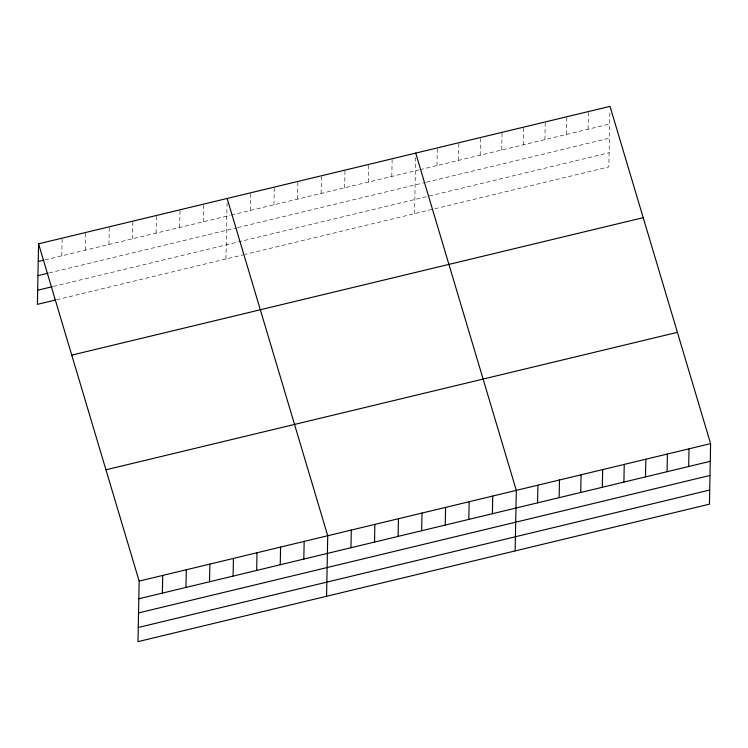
<?xml version="1.0" encoding="UTF-8"?>
<svg xmlns="http://www.w3.org/2000/svg" width="748" height="748" viewBox="0 0 748 748"><rect width="100%" height="100%" fill="white"/><g stroke="black" fill="none" stroke-linecap="round" stroke-linejoin="round"><path stroke-width="0.56" stroke-dasharray="3.74 2.81" d="M61.794 255.825L62.131 238.154M85.365 250.15L85.711 232.478M108.937 244.484L109.283 226.812M132.508 238.818L132.854 221.146M156.089 233.142L156.426 215.471M179.66 227.476L179.997 209.805M203.232 221.801L203.568 204.129M225.98 258.995L227.055 202.876M250.374 210.459L250.711 192.788M273.946 204.793L274.282 187.122M297.517 199.118L297.863 181.455M321.088 193.452L321.434 175.78M344.66 187.785L345.006 170.114M368.24 182.11L368.577 164.438M391.812 176.444L392.148 158.772M414.56 213.638L415.636 157.519M436.972 165.579L437.309 147.908M458.561 160.381L458.898 142.718M480.151 155.191L480.487 137.52M501.73 150.002L502.076 132.331M523.32 144.803L523.665 127.132M544.909 139.614L545.245 121.943M566.498 134.425L566.834 116.753M588.087 129.226L588.424 111.555M609.891 112.995L608.853 166.898L245.064 254.404M44.955 259.874L230.169 215.321M231.291 215.05L418.786 169.955M419.927 169.674L609.676 124.037M49.181 272.936L236.63 227.85M237.752 227.579L425.332 182.456M426.472 182.185L609.405 138.184M53.389 286.437L609.124 152.751M56.483 299.77L243.941 254.675"/><path stroke-width="1.12" d="M38.559 243.82L139.147 581.103L137.987 641.634L709.441 504.18L710.6 443.639L610.013 106.366L38.559 243.82L37.4 304.361L55.361 300.041M162.381 593.099L162.718 575.427M185.953 587.432L186.289 569.761M209.524 581.757L209.861 564.086M233.096 576.091L233.441 558.419M256.667 570.415L257.013 552.753M280.248 564.749L280.584 547.078M303.819 559.083L304.156 541.412M326.567 596.278L327.727 535.736L227.14 198.463M350.962 547.742L351.298 530.07M374.533 542.066L374.87 524.395M398.104 536.4L398.441 518.729M421.676 530.725L422.012 513.053M445.247 525.059L445.593 507.387M468.818 519.393L469.164 501.721M492.399 513.717L492.736 496.046M515.148 550.911L516.307 490.379L415.72 153.097M537.56 502.852L537.896 485.181M559.139 497.663L559.485 479.992M580.729 492.465L581.074 474.802M602.318 487.275L602.664 469.604M623.907 482.086L624.243 464.415M645.496 476.887L645.833 459.216M667.085 471.698L667.422 454.027M688.674 466.509L689.011 448.837M38.223 261.491L43.833 260.145M37.952 275.638L48.05 273.207M37.671 290.215L52.267 286.699M71.752 355.122L643.205 217.668M105.954 469.8L677.408 332.336M139.147 581.103L710.6 443.639M138.81 598.774L710.263 461.31M138.539 612.921L709.992 475.457M138.258 627.488L709.712 490.034"/></g></svg>
